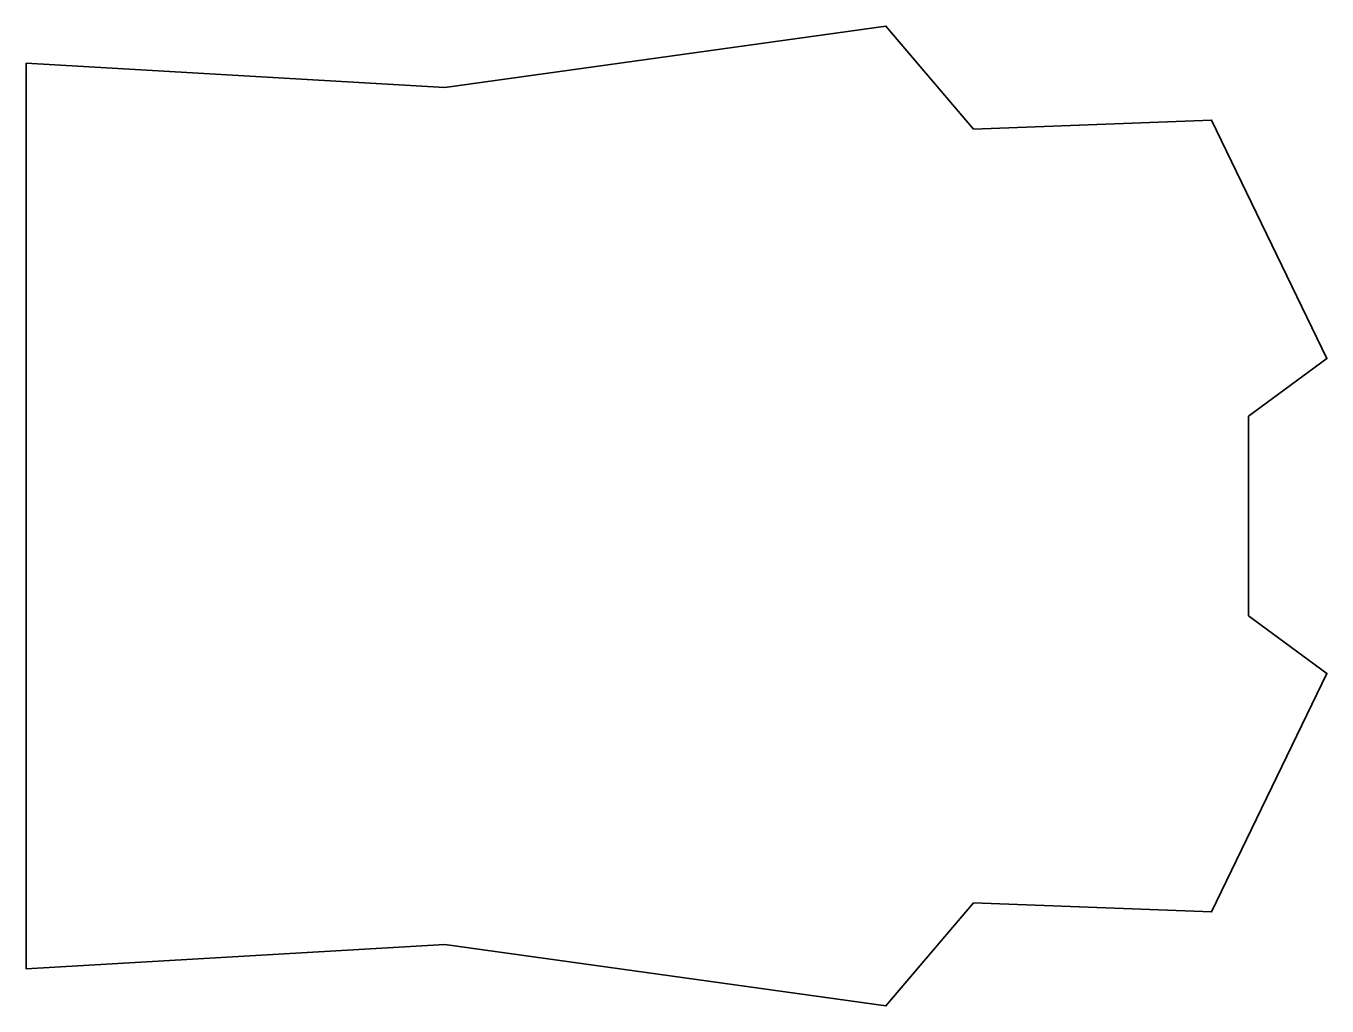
# Model space of a CAD drawing. Extents: x 0 to 3000, y -2260 to 0.
import ezdxf

# ---------------------------------------------------------------- set-up
doc = ezdxf.new("R2010")
doc.units = 0
doc.linetypes.add('Solid', pattern=[0])

msp = doc.modelspace()

# ---------------------------------------------------------------- linework, layer by layer
at = {"color": 0, "linetype": 'Solid', "lineweight": 35}
msp.add_lwpolyline([(0, -86), (966, -142), (1983, 0), (2185, -238), (2734, -217), (3000, -767), (2819, -900), (2819, -1360), (3000, -1493), (2734, -2043), (2185, -2022), (1983, -2260), (966, -2118), (0, -2174), (0, -86)], close=True, dxfattribs=at)

doc.saveas('drawing.dxf')
